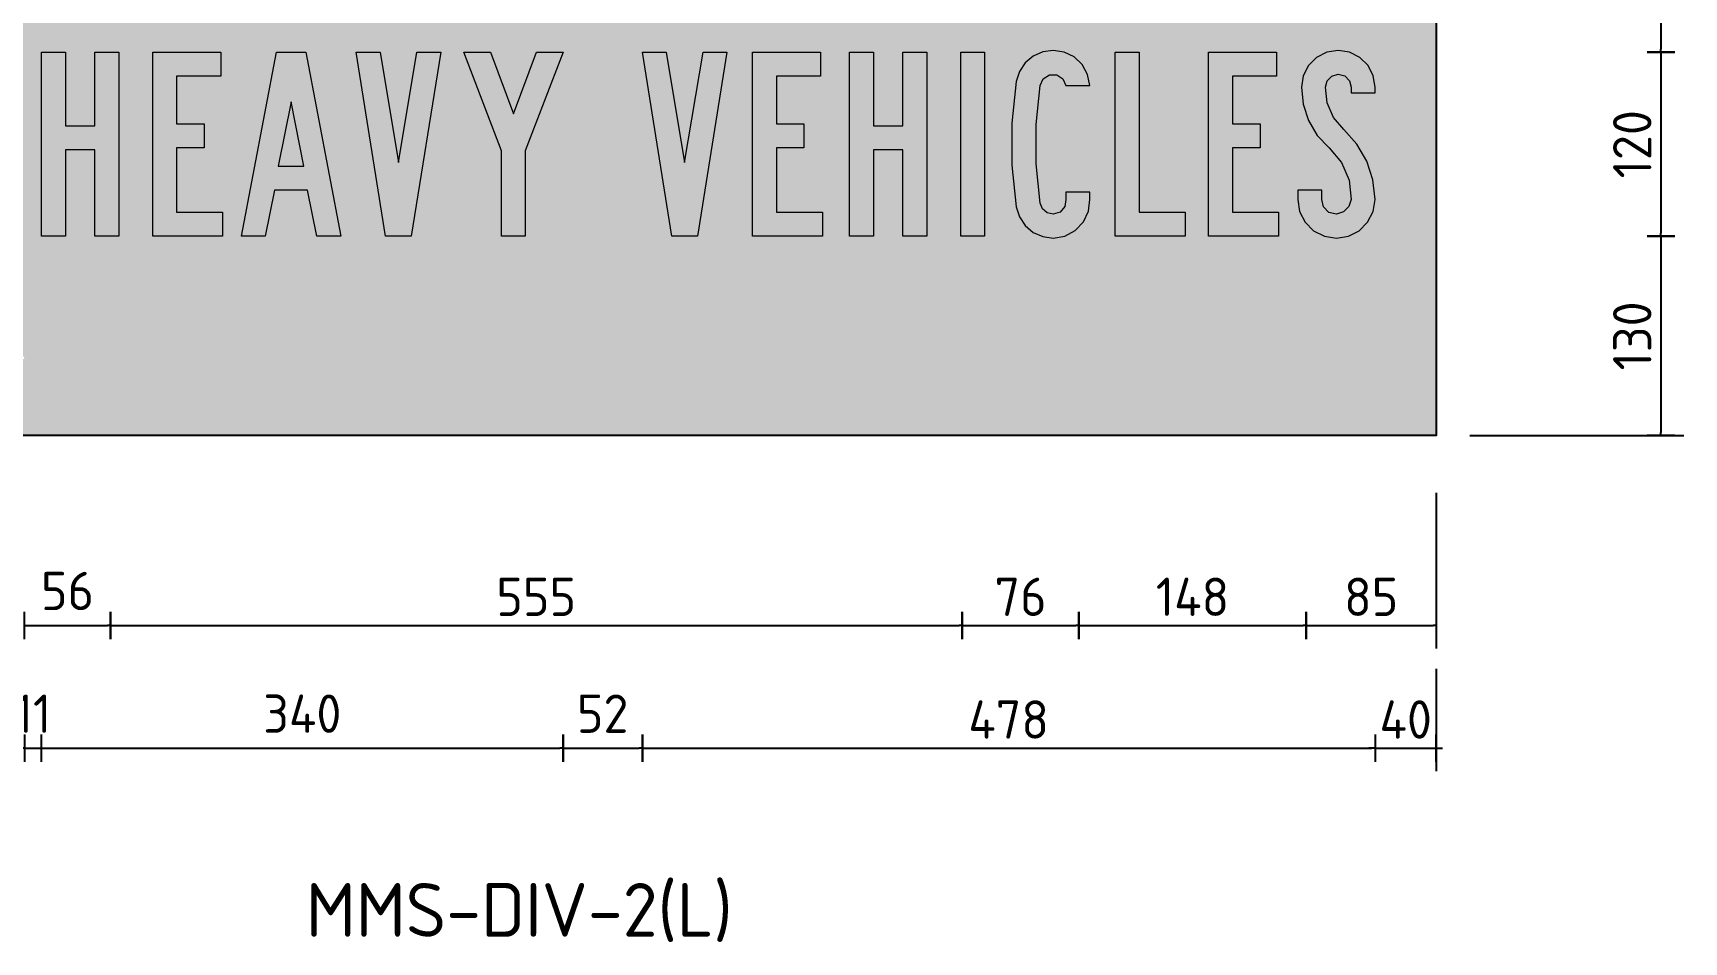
# Model space of a CAD drawing. Extents: x 0 to 420, y 0 to 297.
# Drawn here: x 166.9 to 274.5, y 179.2 to 238.5 of the extents above; entities that cross this region are included whole.
import ezdxf
from ezdxf.enums import TextEntityAlignment as Align

# ---------------------------------------------------------------- set-up
doc = ezdxf.new("R2010")
doc.units = 0
doc.layers.get('0').update_dxf_attribs({"linetype": 'CONTINUOUS'})
doc.layers.get('DEFPOINTS').update_dxf_attribs({"linetype": 'CONTINUOUS'})
for name, color, linetype in [('L25', 1, 'CONTINUOUS'), ('L35', 3, 'CONTINUOUS'), ('T25', 1, 'CONTINUOUS'), ('yellow', 50, 'CONTINUOUS')]:
    doc.layers.add(name, color=color, linetype=linetype)
doc.styles.add('ISO', font='iso3098b.shx')
doc.dimstyles.new('SIGNSDIM', dxfattribs={"dimtxt": 2.5, "dimasz": 0.2, "dimexe": 1.5, "dimexo": 2, "dimtad": 1, "dimdec": 4, "dimlfac": 10, "dimrnd": 1, "dimdsep": 46, "dimtxsty": 'ISO', "dimblk": 'SGNDIM', "dimcen": 2.5, "dimse2": 1, "dimadec": 0, "dimazin": 0, "dimtfac": 1, "dimtdec": 4, "dimtix": 1, "dimtmove": 0, "dimatfit": 3, "dimldrblk": 'SGNDIM', "dimfxl": 1, "dimtolj": 1, "dimtzin": 0, "dimarcsym": 0})

# ---------------------------------------------------------------- blocks, each defined once
blk = doc.blocks.new('SGNDIM')
for p, q in [((0, 0), (-1, 0)), ((0, 4.5), (0, -4.5))]:
    blk.add_line(p, q)
blk = doc.blocks.new('*D4')
at = {"layer": 'DEFPOINTS', "color": 0}
for p in [(258.34, 199.02), (254.35, 193.59), (258.34, 191.84)]:
    blk.add_point(p, dxfattribs=at)
at = {"layer": 'T25', "color": 0, "lineweight": -2}
for p, q in [((258.34, 197.02), (258.34, 190.34)), ((254.15, 191.84), (253.95, 191.84)), ((254.35, 191.84), (258.34, 191.84)), ((258.54, 191.84), (258.74, 191.84))]:
    blk.add_line(p, q, dxfattribs=at)
at = {"layer": 'T25', "color": 0, "lineweight": -2, "xscale": 0.2, "yscale": 0.2, "zscale": 0.2}
blk.add_blockref('SGNDIM', (254.35, 191.84), dxfattribs=at)
at = {"layer": 'T25', "color": 0, "lineweight": -2, "xscale": 0.2, "yscale": 0.2, "zscale": 0.2, "rotation": 180}
blk.add_blockref('SGNDIM', (258.34, 191.84), dxfattribs=at)
at = {"layer": 'T25', "color": 0, "insert": (256.35, 193.71), "char_height": 2.5, "attachment_point": 5, "style": 'ISO'}
blk.add_mtext('\\A1;40', dxfattribs=at)
blk = doc.blocks.new('*D6')
at = {"layer": 'DEFPOINTS', "color": 0}
for p in [(249.86, 229.42), (258.34, 210.49), (258.34, 199.84)]:
    blk.add_point(p, dxfattribs=at)
at = {"layer": 'T25', "color": 0, "lineweight": -2}
for p, q in [((258.34, 208.49), (258.34, 198.34)), ((250.06, 199.84), (258.14, 199.84))]:
    blk.add_line(p, q, dxfattribs=at)
at = {"layer": 'T25', "color": 0, "lineweight": -2, "xscale": 0.2, "yscale": 0.2, "zscale": 0.2, "rotation": 180}
blk.add_blockref('SGNDIM', (249.86, 199.84), dxfattribs=at)
at = {"layer": 'T25', "color": 0, "lineweight": -2, "xscale": 0.2, "yscale": 0.2, "zscale": 0.2}
blk.add_blockref('SGNDIM', (258.34, 199.84), dxfattribs=at)
at = {"layer": 'T25', "color": 0, "insert": (254.1, 201.71), "char_height": 2.5, "attachment_point": 5, "style": 'ISO'}
blk.add_mtext('\\A1;85', dxfattribs=at)
blk = doc.blocks.new('*D13')
at = {"layer": 'DEFPOINTS', "color": 0}
for p in [(206.58, 207.68), (254.35, 207.68), (254.35, 191.84)]:
    blk.add_point(p, dxfattribs=at)
at = {"layer": 'T25', "color": 0, "lineweight": -2}
blk.add_line((206.78, 191.84), (254.15, 191.84), dxfattribs=at)
at = {"layer": 'T25', "color": 0, "lineweight": -2, "xscale": 0.2, "yscale": 0.2, "zscale": 0.2, "rotation": 180}
blk.add_blockref('SGNDIM', (206.58, 191.84), dxfattribs=at)
at = {"layer": 'T25', "color": 0, "lineweight": -2, "xscale": 0.2, "yscale": 0.2, "zscale": 0.2}
blk.add_blockref('SGNDIM', (254.35, 191.84), dxfattribs=at)
at = {"layer": 'T25', "color": 0, "insert": (230.46, 193.71), "char_height": 2.5, "attachment_point": 5, "style": 'ISO'}
blk.add_mtext('\\A1;478', dxfattribs=at)
blk = doc.blocks.new('*D14')
at = {"layer": 'DEFPOINTS', "color": 0}
for p in [(171.9, 220.9), (227.43, 212.72), (227.43, 199.84)]:
    blk.add_point(p, dxfattribs=at)
at = {"layer": 'T25', "color": 0, "lineweight": -2}
blk.add_line((172.1, 199.84), (227.23, 199.84), dxfattribs=at)
at = {"layer": 'T25', "color": 0, "lineweight": -2, "xscale": 0.2, "yscale": 0.2, "zscale": 0.2, "rotation": 180}
blk.add_blockref('SGNDIM', (171.9, 199.84), dxfattribs=at)
at = {"layer": 'T25', "color": 0, "lineweight": -2, "xscale": 0.2, "yscale": 0.2, "zscale": 0.2}
blk.add_blockref('SGNDIM', (227.43, 199.84), dxfattribs=at)
at = {"layer": 'T25', "color": 0, "insert": (199.66, 201.71), "char_height": 2.5, "attachment_point": 5, "style": 'ISO'}
blk.add_mtext('\\A1;555', dxfattribs=at)
blk = doc.blocks.new('*D22')
at = {"layer": 'DEFPOINTS', "color": 0}
for p in [(262.11, 245.22), (262.11, 237.22), (272.99, 237.22)]:
    blk.add_point(p, dxfattribs=at)
at = {"layer": 'T25', "color": 0, "lineweight": -2}
blk.add_line((272.99, 245.02), (272.99, 237.42), dxfattribs=at)
at = {"layer": 'T25', "color": 0, "lineweight": -2, "xscale": 0.2, "yscale": 0.2, "zscale": 0.2}
for p, rotation in [((272.99, 245.22), 90), ((272.99, 237.22), 270)]:
    blk.add_blockref('SGNDIM', p, dxfattribs=dict(at, rotation=rotation))
at = {"layer": 'T25', "color": 0, "insert": (271.12, 241.22), "char_height": 2.5, "attachment_point": 5, "rotation": 90, "style": 'ISO'}
blk.add_mtext('\\A1;80', dxfattribs=at)
blk = doc.blocks.new('*D23')
at = {"layer": 'DEFPOINTS', "color": 0}
for p in [(251.28, 237.22), (251.28, 225.22), (272.99, 225.22)]:
    blk.add_point(p, dxfattribs=at)
at = {"layer": 'T25', "color": 0, "lineweight": -2}
blk.add_line((272.99, 237.02), (272.99, 225.42), dxfattribs=at)
at = {"layer": 'T25', "color": 0, "lineweight": -2, "xscale": 0.2, "yscale": 0.2, "zscale": 0.2}
for p, rotation in [((272.99, 237.22), 90), ((272.99, 225.22), 270)]:
    blk.add_blockref('SGNDIM', p, dxfattribs=dict(at, rotation=rotation))
at = {"layer": 'T25', "color": 0, "insert": (271.12, 231.22), "char_height": 2.5, "attachment_point": 5, "rotation": 90, "style": 'ISO'}
blk.add_mtext('\\A1;120', dxfattribs=at)
blk = doc.blocks.new('*D24')
at = {"layer": 'DEFPOINTS', "color": 0}
for p in [(258.54, 225.22), (258.54, 212.22), (272.99, 212.22)]:
    blk.add_point(p, dxfattribs=at)
at = {"layer": 'T25', "color": 0, "lineweight": -2}
for p, q in [((272.99, 225.02), (272.99, 212.42)), ((260.54, 212.22), (274.49, 212.22))]:
    blk.add_line(p, q, dxfattribs=at)
at = {"layer": 'T25', "color": 0, "lineweight": -2, "xscale": 0.2, "yscale": 0.2, "zscale": 0.2}
for p, rotation in [((272.99, 225.22), 90), ((272.99, 212.22), 270)]:
    blk.add_blockref('SGNDIM', p, dxfattribs=dict(at, rotation=rotation))
at = {"layer": 'T25', "color": 0, "insert": (271.12, 218.72), "char_height": 2.5, "attachment_point": 5, "rotation": 90, "style": 'ISO'}
blk.add_mtext('\\A1;130', dxfattribs=at)
blk = doc.blocks.new('*D25')
at = {"layer": 'DEFPOINTS', "color": 0}
for p in [(166.3, 202.82), (171.9, 202.82), (171.9, 199.84)]:
    blk.add_point(p, dxfattribs=at)
at = {"layer": 'T25', "color": 0, "lineweight": -2}
blk.add_line((166.5, 199.84), (171.7, 199.84), dxfattribs=at)
at = {"layer": 'T25', "color": 0, "lineweight": -2, "xscale": 0.2, "yscale": 0.2, "zscale": 0.2, "rotation": 180}
blk.add_blockref('SGNDIM', (166.3, 199.84), dxfattribs=at)
at = {"layer": 'T25', "color": 0, "lineweight": -2, "xscale": 0.2, "yscale": 0.2, "zscale": 0.2}
blk.add_blockref('SGNDIM', (171.9, 199.84), dxfattribs=at)
at = {"layer": 'T25', "color": 0, "insert": (169.1, 202.09), "char_height": 2.5, "attachment_point": 5, "style": 'ISO'}
blk.add_mtext('\\A1;56', dxfattribs=at)
blk = doc.blocks.new('*D26')
at = {"layer": 'DEFPOINTS', "color": 0}
for p in [(227.43, 203.39), (235.04, 203.39), (235.04, 199.84)]:
    blk.add_point(p, dxfattribs=at)
at = {"layer": 'T25', "color": 0, "lineweight": -2}
blk.add_line((227.63, 199.84), (234.84, 199.84), dxfattribs=at)
at = {"layer": 'T25', "color": 0, "lineweight": -2, "xscale": 0.2, "yscale": 0.2, "zscale": 0.2, "rotation": 180}
blk.add_blockref('SGNDIM', (227.43, 199.84), dxfattribs=at)
at = {"layer": 'T25', "color": 0, "lineweight": -2, "xscale": 0.2, "yscale": 0.2, "zscale": 0.2}
blk.add_blockref('SGNDIM', (235.04, 199.84), dxfattribs=at)
at = {"layer": 'T25', "color": 0, "insert": (231.24, 201.71), "char_height": 2.5, "attachment_point": 5, "style": 'ISO'}
blk.add_mtext('\\A1;76', dxfattribs=at)
blk = doc.blocks.new('*D27')
at = {"layer": 'DEFPOINTS', "color": 0}
for p in [(235.04, 206.75), (249.86, 206.75), (249.86, 199.84)]:
    blk.add_point(p, dxfattribs=at)
at = {"layer": 'T25', "color": 0, "lineweight": -2}
blk.add_line((235.24, 199.84), (249.66, 199.84), dxfattribs=at)
at = {"layer": 'T25', "color": 0, "lineweight": -2, "xscale": 0.2, "yscale": 0.2, "zscale": 0.2, "rotation": 180}
blk.add_blockref('SGNDIM', (235.04, 199.84), dxfattribs=at)
at = {"layer": 'T25', "color": 0, "lineweight": -2, "xscale": 0.2, "yscale": 0.2, "zscale": 0.2}
blk.add_blockref('SGNDIM', (249.86, 199.84), dxfattribs=at)
at = {"layer": 'T25', "color": 0, "insert": (242.45, 201.71), "char_height": 2.5, "attachment_point": 5, "style": 'ISO'}
blk.add_mtext('\\A1;148', dxfattribs=at)
blk = doc.blocks.new('*D28')
at = {"layer": 'DEFPOINTS', "color": 0}
for p in [(166.3, 192.43), (167.41, 192.43), (167.41, 191.84)]:
    blk.add_point(p, dxfattribs=at)
at = {"layer": 'T25', "color": 0, "lineweight": -2}
for p, q in [((166.1, 191.84), (165.9, 191.84)), ((166.3, 191.84), (167.41, 191.84)), ((167.61, 191.84), (167.81, 191.84))]:
    blk.add_line(p, q, dxfattribs=at)
at = {"layer": 'T25', "color": 0, "lineweight": -2, "xscale": 0.2, "yscale": 0.2, "zscale": 0.2}
blk.add_blockref('SGNDIM', (166.3, 191.84), dxfattribs=at)
at = {"layer": 'T25', "color": 0, "lineweight": -2, "xscale": 0.2, "yscale": 0.2, "zscale": 0.2, "rotation": 180}
blk.add_blockref('SGNDIM', (167.41, 191.84), dxfattribs=at)
at = {"layer": 'T25', "color": 0, "insert": (166.85, 194.09), "char_height": 2.5, "attachment_point": 5, "style": 'ISO'}
blk.add_mtext('\\A1;11', dxfattribs=at)
blk = doc.blocks.new('*D29')
at = {"layer": 'DEFPOINTS', "color": 0}
for p in [(167.41, 209.96), (201.41, 209.96), (201.41, 191.84)]:
    blk.add_point(p, dxfattribs=at)
at = {"layer": 'T25', "color": 0, "lineweight": -2}
blk.add_line((167.61, 191.84), (201.21, 191.84), dxfattribs=at)
at = {"layer": 'T25', "color": 0, "lineweight": -2, "xscale": 0.2, "yscale": 0.2, "zscale": 0.2, "rotation": 180}
blk.add_blockref('SGNDIM', (167.41, 191.84), dxfattribs=at)
at = {"layer": 'T25', "color": 0, "lineweight": -2, "xscale": 0.2, "yscale": 0.2, "zscale": 0.2}
blk.add_blockref('SGNDIM', (201.41, 191.84), dxfattribs=at)
at = {"layer": 'T25', "color": 0, "insert": (184.41, 194.09), "char_height": 2.5, "attachment_point": 5, "style": 'ISO'}
blk.add_mtext('\\A1;340', dxfattribs=at)
blk = doc.blocks.new('*D30')
at = {"layer": 'DEFPOINTS', "color": 0}
for p in [(201.41, 194.59), (206.58, 194.59), (206.58, 191.84)]:
    blk.add_point(p, dxfattribs=at)
at = {"layer": 'T25', "color": 0, "lineweight": -2}
blk.add_line((201.61, 191.84), (206.38, 191.84), dxfattribs=at)
at = {"layer": 'T25', "color": 0, "lineweight": -2, "xscale": 0.2, "yscale": 0.2, "zscale": 0.2, "rotation": 180}
blk.add_blockref('SGNDIM', (201.41, 191.84), dxfattribs=at)
at = {"layer": 'T25', "color": 0, "lineweight": -2, "xscale": 0.2, "yscale": 0.2, "zscale": 0.2}
blk.add_blockref('SGNDIM', (206.58, 191.84), dxfattribs=at)
at = {"layer": 'T25', "color": 0, "insert": (203.99, 194.09), "char_height": 2.5, "attachment_point": 5, "style": 'ISO'}
blk.add_mtext('\\A1;52', dxfattribs=at)
blk = doc.blocks.new('*D37')
at = {"layer": 'DEFPOINTS', "color": 0}
for p in [(184.08, 267.22), (116.06, 217.22), (184.08, 217.22)]:
    blk.add_point(p, dxfattribs=at)
at = {"layer": 'T25', "color": 0, "lineweight": -2}
blk.add_line((116.06, 267.02), (116.06, 217.42), dxfattribs=at)
at = {"layer": 'T25', "color": 0, "lineweight": -2, "xscale": 0.2, "yscale": 0.2, "zscale": 0.2}
for p, rotation in [((116.06, 267.22), 90), ((116.06, 217.22), 270)]:
    blk.add_blockref('SGNDIM', p, dxfattribs=dict(at, rotation=rotation))
at = {"layer": 'T25', "color": 0, "insert": (114.18, 242.22), "char_height": 2.5, "attachment_point": 5, "rotation": 90, "style": 'ISO'}
blk.add_mtext('\\A1;500', dxfattribs=at)

msp = doc.modelspace()

# ---------------------------------------------------------------- hatches: boundary and pattern name
at = {"layer": 'L25'}
h = msp.add_hatch(color=256, dxfattribs=at)
h.paths.add_polyline_path([(187.918544, 237.219715), (189.478286, 237.219715), (190.674714, 230.01922), (191.874275, 237.219715), (193.434017, 237.219715), (191.514093, 225.220978), (189.835335, 225.220978)])
h.paths.add_polyline_path([(180.4393, 225.220978), (182.719404, 237.219715), (184.636195, 237.219715), (186.913168, 225.220978), (185.356558, 225.220978), (184.755212, 228.221445), (182.597256, 228.221445), (181.999042, 225.220978)])
h.paths.add_polyline_path([(174.657606, 237.219715), (179.092535, 237.219715), (179.092535, 235.659973), (176.217348, 235.659973), (176.217348, 232.540489), (178.015122, 232.540489), (178.015122, 230.980747), (176.217348, 230.980747), (176.217348, 226.780719), (179.214683, 226.780719), (179.214683, 225.220978), (174.657606, 225.220978)])
h.paths.add_polyline_path([(167.406998, 237.219715), (168.96674, 237.219715), (168.96674, 232.421473), (170.886664, 232.421473), (170.886664, 237.219715), (172.443273, 237.219715), (172.443273, 225.220978), (170.886664, 225.220978), (170.886664, 230.861731), (168.96674, 230.861731), (168.96674, 225.220978), (167.406998, 225.220978)])
h.paths.add_polyline_path([(183.6778, 233.981215), (182.838421, 229.781187), (184.517179, 229.781187)], flags=16)
msp.add_hatch(color=256, dxfattribs=at).paths.add_polyline_path([(194.934809, 237.219715), (196.673076, 237.219715), (198.170177, 233.201344), (199.670411, 237.219715), (201.408677, 237.219715), (198.950048, 230.799091), (198.950048, 225.220978), (197.393438, 225.220978), (197.393438, 230.799091)])
h = msp.add_hatch(color=256, dxfattribs=at)
h.paths.add_polyline_path([(243.497125, 237.219715), (247.932054, 237.219715), (247.932054, 235.659973), (245.053735, 235.659973), (245.053735, 232.540489), (246.854642, 232.540489), (246.854642, 230.980747), (245.053735, 230.980747), (245.053735, 226.780719), (248.054202, 226.780719), (248.054202, 225.220978), (243.497125, 225.220978)])
h.paths.add_polyline_path([(237.408494, 237.219715), (238.965104, 237.219715), (238.965104, 226.780719), (241.962439, 226.780719), (241.962439, 225.220978), (237.408494, 225.220978)])
h.paths.add_polyline_path([(227.339076, 237.219715), (228.898818, 237.219715), (228.898818, 225.220978), (227.339076, 225.220978)])
h.paths.add_polyline_path([(220.088469, 237.219715), (221.64821, 237.219715), (221.64821, 232.421473), (223.568134, 232.421473), (223.568134, 237.219715), (225.124744, 237.219715), (225.124744, 225.220978), (223.568134, 225.220978), (223.568134, 230.861731), (221.64821, 230.861731), (221.64821, 225.220978), (220.088469, 225.220978)])
h.paths.add_polyline_path([(213.761805, 237.219715), (218.199865, 237.219715), (218.199865, 235.659973), (215.321547, 235.659973), (215.321547, 232.540489), (217.119321, 232.540489), (217.119321, 230.980747), (215.321547, 230.980747), (215.321547, 226.780719), (218.318882, 226.780719), (218.318882, 225.220978), (213.761805, 225.220978)])
h.paths.add_polyline_path([(206.580102, 237.219715), (208.136711, 237.219715), (209.336272, 230.01922), (210.535833, 237.219715), (212.092442, 237.219715), (210.175651, 225.220978), (208.496893, 225.220978)])
h.paths.add_polyline_path([(235.757924, 235.058627), (235.610719, 235.772725), (235.259934, 236.411656), (234.730624, 236.912778), (234.079165, 237.232243), (233.358803, 237.338731), (232.682288, 237.244771), (232.059018, 236.966022), (231.539104, 236.524408), (231.163262, 235.954382), (230.959682, 235.299792), (230.674668, 232.584337), (230.674668, 229.856355), (230.959682, 227.140901), (231.163262, 226.48631), (231.539104, 225.916284), (232.059018, 225.474671), (232.682288, 225.195921), (233.358803, 225.101961), (234.119881, 225.230374), (234.80266, 225.590555), (235.338234, 226.151185), (235.667095, 226.852756), (235.757924, 227.620099), (235.757924, 228.099296), (234.198182, 228.099296), (234.198182, 227.620099), (234.129278, 227.150297), (233.816076, 226.793248), (233.358803, 226.661703), (232.973565, 226.752531), (232.66976, 227.012488), (232.519423, 227.382066), (232.25007, 229.934655), (232.25007, 232.506037), (232.519423, 235.058627), (232.719872, 235.490844), (233.12077, 235.747669), (233.596836, 235.747669), (233.997733, 235.490844), (234.198182, 235.058627)])
h.paths.add_polyline_path([(251.950425, 235.778989), (252.373246, 235.672501), (252.683315, 235.362432), (252.789804, 234.93961), (252.789804, 234.579429), (254.349546, 234.579429), (254.349546, 234.93961), (254.233661, 235.681897), (253.895404, 236.35528), (253.362962, 236.88459), (252.692712, 237.225979), (251.950425, 237.338731), (251.208138, 237.225979), (250.537887, 236.88459), (250.005445, 236.35528), (249.667188, 235.681897), (249.551304, 234.93961), (249.667188, 233.824614), (250.014841, 232.762862), (250.588, 231.798202), (251.35221, 230.980747), (252.163402, 230.022352), (252.658259, 228.869771), (252.789804, 227.620099), (252.648863, 227.150297), (252.30121, 226.802644), (251.831408, 226.661703), (251.342814, 226.777587), (250.985765, 227.131505), (250.873013, 227.620099), (250.873013, 228.221445), (249.313271, 228.221445), (249.313271, 227.620099), (249.432287, 226.840228), (249.789337, 226.135525), (250.346835, 225.578027), (251.051537, 225.220978), (251.831408, 225.101961), (252.611279, 225.220978), (253.31285, 225.578027), (253.870348, 226.135525), (254.227397, 226.840228), (254.349546, 227.620099), (254.211737, 228.897959), (253.813972, 230.116312), (253.168777, 231.228176), (252.310606, 232.180308), (251.64662, 232.969575), (251.236326, 233.915442), (251.111046, 234.93961), (251.230062, 235.356168), (251.533867, 235.663105)])
at = {"layer": 'yellow'}
h = msp.add_hatch(color=256, dxfattribs=at)
h.paths.add_polyline_path([(153.607258, 217.221335), (141.841188, 242.221335), (153.607258, 267.221335), (166.29744, 267.221335), (154.53137, 242.221335), (166.29744, 217.221335)], flags=16)
h.paths.add_polyline_path([(206.205367, 247.599724), (206.622968, 249.424121), (206.834379, 251.282448), (206.834379, 253.153825), (206.622968, 255.014762), (206.205367, 256.839159), (205.845185, 257.658702), (205.286643, 258.363405), (204.56889, 258.898457), (203.738907, 259.237758), (202.848894, 259.352598), (201.958881, 259.237758), (201.128897, 258.898457), (200.411145, 258.363405), (199.852603, 257.658702), (199.492421, 256.839159), (199.07482, 255.014762), (198.863409, 253.153825), (198.863409, 251.282448), (199.07482, 249.424121), (199.492421, 247.599724), (199.852603, 246.777571), (200.411145, 246.075478), (201.128897, 245.537816), (201.958881, 245.201125), (202.848894, 245.086284), (203.738907, 245.201125), (204.56889, 245.537816), (205.286643, 246.075478), (205.845185, 246.777571)], flags=16)
h.paths.add_polyline_path([(204.3888, 248.228736), (204.764641, 250.207124), (204.889922, 252.219441), (204.764641, 254.229149), (204.3888, 256.207536), (204.133019, 256.745198), (203.699757, 257.14975), (203.146435, 257.368991), (202.551353, 257.368991), (202.000641, 257.14975), (201.564769, 256.745198), (201.311598, 256.207536), (200.933147, 254.229149), (200.807866, 252.219441), (200.933147, 250.207124), (201.311598, 248.228736), (201.564769, 247.693684), (202.000641, 247.286523), (202.551353, 247.069892), (203.146435, 247.069892), (203.699757, 247.286523), (204.133019, 247.693684)], flags=0)
h.paths.add_polyline_path([(192.813456, 245.219395), (192.813456, 257.25937), (190.294796, 257.25937), (190.294796, 259.219488), (197.289622, 259.219488), (197.289622, 257.25937), (194.770963, 257.25937), (194.770963, 245.219395)], flags=16)
h.paths.add_polyline_path([(181.825314, 245.219395), (181.825314, 259.219488), (188.540869, 259.219488), (188.540869, 257.25937), (183.785432, 257.25937), (183.785432, 253.618407), (186.862633, 253.618407), (186.862633, 251.658289), (183.785432, 251.658289), (183.785432, 247.179512), (188.820141, 247.179512), (188.820141, 245.219395)], flags=16)
h.paths.add_polyline_path([(171.896837, 245.219395), (175.39425, 245.219395), (176.305143, 245.334235), (177.161227, 245.668317), (177.905079, 246.205979), (178.494942, 246.910681), (178.891663, 247.738054), (179.364075, 249.499811), (179.601586, 251.308548), (179.601586, 253.130335), (179.364075, 254.939072), (178.891663, 256.698218), (178.494942, 257.528201), (177.905079, 258.232904), (177.161227, 258.767956), (176.305143, 259.104647), (175.39425, 259.219488), (171.896837, 259.219488)], flags=16)
h.paths.add_polyline_path([(173.856954, 247.179512), (175.39425, 247.179512), (175.947572, 247.270863), (176.440864, 247.531864), (176.829755, 247.933805), (177.072486, 248.440147), (177.474428, 250.308914), (177.607538, 252.219441), (177.474428, 254.127359), (177.072486, 255.998736), (176.829755, 256.502468), (176.440864, 256.907019), (175.947572, 257.16802), (175.39425, 257.25937), (173.856954, 257.25937)], flags=0)
h.paths.add_polyline_path([(194.934809, 237.219715), (196.673076, 237.219715), (198.170177, 233.201344), (199.670411, 237.219715), (201.408677, 237.219715), (198.950048, 230.799091), (198.950048, 225.220978), (197.393438, 225.220978), (197.393438, 230.799091)], flags=16)
h.paths.add_polyline_path([(187.918544, 237.219715), (189.478286, 237.219715), (190.674714, 230.01922), (191.874275, 237.219715), (193.434017, 237.219715), (191.514093, 225.220978), (189.835335, 225.220978)], flags=16)
h.paths.add_polyline_path([(180.4393, 225.220978), (182.719404, 237.219715), (184.636195, 237.219715), (186.913168, 225.220978), (185.356558, 225.220978), (184.755212, 228.221445), (182.597256, 228.221445), (181.999042, 225.220978)], flags=16)
h.paths.add_polyline_path([(174.657606, 237.219715), (179.092535, 237.219715), (179.092535, 235.659973), (176.217348, 235.659973), (176.217348, 232.540489), (178.015122, 232.540489), (178.015122, 230.980747), (176.217348, 230.980747), (176.217348, 226.780719), (179.214683, 226.780719), (179.214683, 225.220978), (174.657606, 225.220978)], flags=16)
h.paths.add_polyline_path([(167.406998, 237.219715), (168.96674, 237.219715), (168.96674, 232.421473), (170.886664, 232.421473), (170.886664, 237.219715), (172.443273, 237.219715), (172.443273, 225.220978), (170.886664, 225.220978), (170.886664, 230.861731), (168.96674, 230.861731), (168.96674, 225.220978), (167.406998, 225.220978)], flags=16)
h.paths.add_polyline_path([(243.497125, 237.219715), (247.932054, 237.219715), (247.932054, 235.659973), (245.053735, 235.659973), (245.053735, 232.540489), (246.854642, 232.540489), (246.854642, 230.980747), (245.053735, 230.980747), (245.053735, 226.780719), (248.054202, 226.780719), (248.054202, 225.220978), (243.497125, 225.220978)], flags=16)
h.paths.add_polyline_path([(237.408494, 237.219715), (238.965104, 237.219715), (238.965104, 226.780719), (241.962439, 226.780719), (241.962439, 225.220978), (237.408494, 225.220978)], flags=16)
h.paths.add_polyline_path([(227.339076, 237.219715), (228.898818, 237.219715), (228.898818, 225.220978), (227.339076, 225.220978)], flags=16)
h.paths.add_polyline_path([(220.088469, 237.219715), (221.64821, 237.219715), (221.64821, 232.421473), (223.568134, 232.421473), (223.568134, 237.219715), (225.124744, 237.219715), (225.124744, 225.220978), (223.568134, 225.220978), (223.568134, 230.861731), (221.64821, 230.861731), (221.64821, 225.220978), (220.088469, 225.220978)], flags=16)
h.paths.add_polyline_path([(213.761805, 237.219715), (218.199865, 237.219715), (218.199865, 235.659973), (215.321547, 235.659973), (215.321547, 232.540489), (217.119321, 232.540489), (217.119321, 230.980747), (215.321547, 230.980747), (215.321547, 226.780719), (218.318882, 226.780719), (218.318882, 225.220978), (213.761805, 225.220978)], flags=16)
h.paths.add_polyline_path([(206.580102, 237.219715), (208.136711, 237.219715), (209.336272, 230.01922), (210.535833, 237.219715), (212.092442, 237.219715), (210.175651, 225.220978), (208.496893, 225.220978)], flags=16)
h.paths.add_polyline_path([(242.54385, 246.819331), (242.825731, 248.508007), (242.919691, 250.220174), (242.825731, 251.92973), (242.54385, 253.618407), (242.415959, 253.861138), (242.181059, 254.002078), (241.907008, 254.002078), (241.674717, 253.861138), (241.544216, 253.618407), (241.264945, 251.92973), (241.170985, 250.220174), (241.264945, 248.508007), (241.544216, 246.819331), (241.674717, 246.5766), (241.907008, 246.43566), (242.181059, 246.43566), (242.415959, 246.5766)], flags=0)
h.paths.add_polyline_path([(242.045338, 245.120215), (242.703061, 245.237665), (243.282483, 245.574356), (243.713134, 246.088528), (243.942815, 246.720151), (244.211646, 249.048279), (244.211646, 251.392068), (243.942815, 253.717587), (243.752285, 254.283959), (243.397323, 254.764201), (242.911861, 255.113942), (242.342879, 255.296643), (241.747797, 255.296643), (241.178815, 255.113942), (240.693353, 254.764201), (240.338392, 254.283959), (240.147861, 253.717587), (239.87642, 251.392068), (239.87642, 249.048279), (240.147861, 246.720151), (240.374932, 246.088528), (240.805583, 245.574356), (241.385006, 245.237665)], flags=16)
h.paths.add_polyline_path([(235.042682, 255.218343), (238.738456, 255.218343), (238.738456, 253.918558), (236.339857, 253.918558), (236.339857, 251.318988), (237.840612, 251.318988), (237.840612, 250.019203), (236.339857, 250.019203), (236.339857, 245.219395), (235.042682, 245.219395)], flags=16)
h.paths.add_polyline_path([(209.141628, 259.219488), (209.141628, 248.998689), (209.235588, 248.124336), (209.522689, 247.294353), (209.989881, 246.5505), (210.611063, 245.929318), (211.354916, 245.462126), (212.184899, 245.175025), (213.056642, 245.078454), (213.930996, 245.175025), (214.760979, 245.462126), (215.504832, 245.929318), (216.126014, 246.5505), (216.593206, 247.294353), (216.880307, 248.124336), (216.974267, 248.998689), (216.974267, 259.219488), (215.01676, 259.219488), (215.01676, 248.998689), (214.922799, 248.393167), (214.646138, 247.845065), (214.210267, 247.409193), (213.664775, 247.132532), (213.056642, 247.038572), (212.45112, 247.132532), (211.903018, 247.409193), (211.469756, 247.845065), (211.193095, 248.393167), (211.099135, 248.998689), (211.099135, 259.219488)], flags=16)
h.paths.add_polyline_path([(224.076104, 253.339136), (221.698385, 253.339136), (221.698385, 257.25937), (224.076104, 257.25937), (224.527636, 257.17063), (224.919137, 256.927899), (225.195798, 256.559888), (225.448969, 255.732515), (225.448969, 254.865991), (225.195798, 254.038618), (224.919137, 253.670607), (224.527636, 253.425266)], flags=0)
h.paths.add_polyline_path([(226.874035, 253.059865), (227.294246, 254.143019), (227.437797, 255.299253), (227.294246, 256.452877), (226.874035, 257.538641), (226.372913, 258.230294), (225.70736, 258.765346), (224.921747, 259.102037), (224.076104, 259.219488), (219.740878, 259.219488), (219.740878, 245.219395), (221.698385, 245.219395), (221.698385, 251.379018), (223.376621, 251.379018), (225.334129, 245.219395), (227.432577, 245.219395), (225.334129, 251.658289), (225.950091, 252.002811), (226.472093, 252.477832)], flags=16)
h.paths.add_polyline_path([(247.659469, 250.919656), (246.959987, 250.919656), (246.959987, 253.918558), (247.659469, 253.918558), (248.064021, 253.811547), (248.358952, 253.519226), (248.627783, 252.801474), (248.627783, 252.036741), (248.358952, 251.318988), (248.064021, 251.024057)], flags=0)
h.paths.add_polyline_path([(248.860074, 250.019203), (249.859708, 245.219395), (248.559923, 245.219395), (247.659469, 249.619872), (246.959987, 249.619872), (246.959987, 245.219395), (245.662812, 245.219395), (245.662812, 255.218343), (247.659469, 255.218343), (248.364172, 255.098282), (248.985354, 254.753761), (249.457766, 254.218709), (249.838827, 253.354796), (249.969328, 252.417802), (249.838827, 251.483419), (249.457766, 250.619505)], flags=16)
h.paths.add_polyline_path([(183.6778, 233.981215), (182.838421, 229.781187), (184.517179, 229.781187)], flags=0)
h.paths.add_polyline_path([(235.757924, 235.058627), (235.610719, 235.772725), (235.259934, 236.411656), (234.730624, 236.912778), (234.079165, 237.232243), (233.358803, 237.338731), (232.682288, 237.244771), (232.059018, 236.966022), (231.539104, 236.524408), (231.163262, 235.954382), (230.959682, 235.299792), (230.674668, 232.584337), (230.674668, 229.856355), (230.959682, 227.140901), (231.163262, 226.48631), (231.539104, 225.916284), (232.059018, 225.474671), (232.682288, 225.195921), (233.358803, 225.101961), (234.119881, 225.230374), (234.80266, 225.590555), (235.338234, 226.151185), (235.667095, 226.852756), (235.757924, 227.620099), (235.757924, 228.099296), (234.198182, 228.099296), (234.198182, 227.620099), (234.129278, 227.150297), (233.816076, 226.793248), (233.358803, 226.661703), (232.973565, 226.752531), (232.66976, 227.012488), (232.519423, 227.382066), (232.25007, 229.934655), (232.25007, 232.506037), (232.519423, 235.058627), (232.719872, 235.490844), (233.12077, 235.747669), (233.596836, 235.747669), (233.997733, 235.490844), (234.198182, 235.058627)], flags=16)
h.paths.add_polyline_path([(251.950425, 235.778989), (252.373246, 235.672501), (252.683315, 235.362432), (252.789804, 234.93961), (252.789804, 234.579429), (254.349546, 234.579429), (254.349546, 234.93961), (254.233661, 235.681897), (253.895404, 236.35528), (253.362962, 236.88459), (252.692712, 237.225979), (251.950425, 237.338731), (251.208138, 237.225979), (250.537887, 236.88459), (250.005445, 236.35528), (249.667188, 235.681897), (249.551304, 234.93961), (249.667188, 233.824614), (250.014841, 232.762862), (250.588, 231.798202), (251.35221, 230.980747), (252.163402, 230.022352), (252.658259, 228.869771), (252.789804, 227.620099), (252.648863, 227.150297), (252.30121, 226.802644), (251.831408, 226.661703), (251.342814, 226.777587), (250.985765, 227.131505), (250.873013, 227.620099), (250.873013, 228.221445), (249.313271, 228.221445), (249.313271, 227.620099), (249.432287, 226.840228), (249.789337, 226.135525), (250.346835, 225.578027), (251.051537, 225.220978), (251.831408, 225.101961), (252.611279, 225.220978), (253.31285, 225.578027), (253.870348, 226.135525), (254.227397, 226.840228), (254.349546, 227.620099), (254.211737, 228.897959), (253.813972, 230.116312), (253.168777, 231.228176), (252.310606, 232.180308), (251.64662, 232.969575), (251.236326, 233.915442), (251.111046, 234.93961), (251.230062, 235.356168), (251.533867, 235.663105)], flags=16)
h.paths.add_polyline_path([(153.048124, 272.221335), (198.340536, 272.221335), (258.340536, 272.221335), (258.340536, 212.221335), (198.340536, 212.221335), (153.048124, 212.221335), (138.340536, 212.221335), (138.340536, 272.221335)])
h.paths.add_polyline_path([(116.035629, 239.355686), (116.035629, 245.086985), (112.431092, 245.086985), (112.431092, 239.355686)], flags=9)

# ---------------------------------------------------------------- linework, layer by layer
at = {"layer": 'L25'}
for p, q in [((198.340536, 212.221335), (153.048124, 212.221335)), ((258.340536, 212.221335), (198.340536, 212.221335))]:
    msp.add_line(p, q, dxfattribs=at)
for points in [[(198.340536, 272.221335), (258.340536, 272.221335), (258.340536, 212.221335), (198.340536, 212.221335)], [(198.340536, 212.221335), (153.048124, 212.221335)], [(198.340536, 212.221335), (198.340536, 212.221335)]]:
    msp.add_lwpolyline(points, dxfattribs=at)
at = {"layer": 'L25', "lineweight": 0}
for points in [[(167.406998, 237.219715), (168.96674, 237.219715), (168.96674, 232.421473), (170.886664, 232.421473), (170.886664, 237.219715), (172.443273, 237.219715), (172.443273, 225.220978), (170.886664, 225.220978), (170.886664, 230.861731), (168.96674, 230.861731), (168.96674, 225.220978), (167.406998, 225.220978), (167.406998, 237.219715)], [(174.657606, 237.219715), (179.092535, 237.219715), (179.092535, 235.659973), (176.217348, 235.659973), (176.217348, 232.540489), (178.015122, 232.540489), (178.015122, 230.980747), (176.217348, 230.980747), (176.217348, 226.780719), (179.214683, 226.780719), (179.214683, 225.220978), (174.657606, 225.220978), (174.657606, 237.219715)], [(180.4393, 225.220978), (182.719404, 237.219715), (184.636195, 237.219715), (186.913168, 225.220978), (185.356558, 225.220978), (184.755212, 228.221445), (182.597256, 228.221445), (181.999042, 225.220978), (180.4393, 225.220978)], [(187.918544, 237.219715), (189.478286, 237.219715), (190.674714, 230.01922), (191.874275, 237.219715), (193.434017, 237.219715), (191.514093, 225.220978), (189.835335, 225.220978), (187.918544, 237.219715)], [(194.934809, 237.219715), (196.673076, 237.219715), (198.170177, 233.201344), (199.670411, 237.219715), (201.408677, 237.219715), (198.950048, 230.799091), (198.950048, 225.220978), (197.393438, 225.220978), (197.393438, 230.799091), (194.934809, 237.219715)], [(206.580102, 237.219715), (208.136711, 237.219715), (209.336272, 230.01922), (210.535833, 237.219715), (212.092442, 237.219715), (210.175651, 225.220978), (208.496893, 225.220978), (206.580102, 237.219715)], [(213.761805, 237.219715), (218.199865, 237.219715), (218.199865, 235.659973), (215.321547, 235.659973), (215.321547, 232.540489), (217.119321, 232.540489), (217.119321, 230.980747), (215.321547, 230.980747), (215.321547, 226.780719), (218.318882, 226.780719), (218.318882, 225.220978), (213.761805, 225.220978), (213.761805, 237.219715)], [(220.088469, 237.219715), (221.64821, 237.219715), (221.64821, 232.421473), (223.568134, 232.421473), (223.568134, 237.219715), (225.124744, 237.219715), (225.124744, 225.220978), (223.568134, 225.220978), (223.568134, 230.861731), (221.64821, 230.861731), (221.64821, 225.220978), (220.088469, 225.220978), (220.088469, 237.219715)], [(227.339076, 237.219715), (228.898818, 237.219715), (228.898818, 225.220978), (227.339076, 225.220978), (227.339076, 237.219715)], [(235.757924, 235.058627), (235.610719, 235.772725), (235.259934, 236.411656), (234.730624, 236.912778), (234.079165, 237.232243), (233.358803, 237.338731), (232.682288, 237.244771), (232.059018, 236.966022), (231.539104, 236.524408), (231.163262, 235.954382), (230.959682, 235.299792), (230.674668, 232.584337), (230.674668, 229.856355), (230.959682, 227.140901), (231.163262, 226.48631), (231.539104, 225.916284), (232.059018, 225.474671), (232.682288, 225.195921), (233.358803, 225.101961), (234.119881, 225.230374), (234.80266, 225.590555), (235.338234, 226.151185), (235.667095, 226.852756), (235.757924, 227.620099), (235.757924, 228.099296), (234.198182, 228.099296), (234.198182, 227.620099), (234.129278, 227.150297), (233.816076, 226.793248), (233.358803, 226.661703), (232.973565, 226.752531), (232.66976, 227.012488), (232.519423, 227.382066), (232.25007, 229.934655), (232.25007, 232.506037), (232.519423, 235.058627), (232.719872, 235.490844), (233.12077, 235.747669), (233.596836, 235.747669), (233.997733, 235.490844), (234.198182, 235.058627)], [(237.408494, 237.219715), (238.965104, 237.219715), (238.965104, 226.780719), (241.962439, 226.780719), (241.962439, 225.220978), (237.408494, 225.220978), (237.408494, 237.219715)], [(243.497125, 237.219715), (247.932054, 237.219715), (247.932054, 235.659973), (245.053735, 235.659973), (245.053735, 232.540489), (246.854642, 232.540489), (246.854642, 230.980747), (245.053735, 230.980747), (245.053735, 226.780719), (248.054202, 226.780719), (248.054202, 225.220978), (243.497125, 225.220978), (243.497125, 237.219715)], [(251.950425, 235.778989), (252.373246, 235.672501), (252.683315, 235.362432), (252.789804, 234.93961), (252.789804, 234.579429), (254.349546, 234.579429), (254.349546, 234.93961), (254.233661, 235.681897), (253.895404, 236.35528), (253.362962, 236.88459), (252.692712, 237.225979), (251.950425, 237.338731), (251.208138, 237.225979), (250.537887, 236.88459), (250.005445, 236.35528), (249.667188, 235.681897), (249.551304, 234.93961), (249.667188, 233.824614), (250.014841, 232.762862), (250.588, 231.798202), (251.35221, 230.980747), (252.163402, 230.022352), (252.658259, 228.869771), (252.789804, 227.620099), (252.648863, 227.150297), (252.30121, 226.802644), (251.831408, 226.661703), (251.342814, 226.777587), (250.985765, 227.131505), (250.873013, 227.620099), (250.873013, 228.221445), (249.313271, 228.221445), (249.313271, 227.620099), (249.432287, 226.840228), (249.789337, 226.135525), (250.346835, 225.578027), (251.051537, 225.220978), (251.831408, 225.101961), (252.611279, 225.220978), (253.31285, 225.578027), (253.870348, 226.135525), (254.227397, 226.840228), (254.349546, 227.620099), (254.211737, 228.897959), (253.813972, 230.116312), (253.168777, 231.228176), (252.310606, 232.180308), (251.64662, 232.969575), (251.236326, 233.915442), (251.111046, 234.93961), (251.230062, 235.356168), (251.533867, 235.663105)], [(183.6778, 233.981215), (182.838421, 229.781187), (184.517179, 229.781187)]]:
    msp.add_lwpolyline(points, close=True, dxfattribs=at)

# ---------------------------------------------------------------- texts
at = {"layer": 'L35', "style": 'ISO'}
msp.add_text('MMS-DIV-2(L)', height=3.5, dxfattribs=at).set_placement((198.555803, 179.548562), align=Align.CENTER)

# ---------------------------------------------------------------- dimensions: what is measured, and where the dimension line sits
at = {"layer": 'T25'}
for base, p1, p2, override, picture, middle in [((116.057076, 217.220139), (184.081462, 267.222532), (184.081462, 217.220139), {"dimse1": 1}, '*D37', (114.182076, 242.221335)), ((272.994531, 237.218225), (262.11115, 245.218225), (262.11115, 237.218225), {"dimse1": 1}, '*D22', (271.119531, 241.218225)), ((272.994531, 225.218225), (251.280246, 237.218225), (251.280246, 225.218225), {"dimse1": 1}, '*D23', (271.119531, 231.218225)), ((272.994531, 212.221335), (258.536622, 225.218225), (258.536622, 212.221335), {"dimse1": 1, "dimse2": 0}, '*D24', (271.119531, 218.71978))]:
    dim = msp.add_linear_dim(base=base, p1=p1, p2=p2, angle=90, dimstyle='SIGNSDIM', override=override, dxfattribs=at)
    dim.commit()
    dim.dimension.update_dxf_attribs({"geometry": picture, "text_midpoint": middle})
for base, p1, p2, override, picture, middle in [((258.340536, 199.836861), (249.859708, 229.420158), (258.340536, 210.489243), {"dimse1": 1, "dimse2": 0}, '*D6', (254.100122, 201.711861)), ((227.432577, 199.836861), (171.896837, 220.895754), (227.432577, 212.715481), {"dimse1": 1}, '*D14', (199.664707, 201.711861)), ((201.408677, 191.836861), (167.406998, 209.958136), (201.408677, 209.958136), {"dimgap": 1, "dimse1": 1}, '*D29', (184.407838, 194.086861)), ((254.349546, 191.836861), (206.580102, 207.675806), (254.349546, 207.675806), {"dimse1": 1}, '*D13', (230.464824, 193.711861)), ((249.859708, 199.836861), (235.042682, 206.748729), (249.859708, 206.748729), {"dimse1": 1}, '*D27', (242.451195, 201.711861)), ((171.8968367, 199.836861), (166.2981621, 202.8206879), (171.8968367, 202.8206879), {"dimgap": 1, "dimse1": 1}, '*D25', (169.0974994, 202.086861)), ((235.04268166, 199.83686101), (227.43257667, 203.38683385), (235.04268166, 203.38683385), {"dimse1": 1}, '*D26', (231.23762917, 201.71186101)), ((258.340536, 191.836861), (254.349546, 193.594183), (258.340536, 199.021511), {"dimse1": 1, "dimse2": 0}, '*D4', (256.345041, 193.711861)), ((167.406998, 191.836861), (166.298162, 192.427818), (167.406998, 192.427818), {"dimgap": 1, "dimse1": 1}, '*D28', (166.85258, 194.086861)), ((206.5801016, 191.836861), (201.4086774, 194.5929838), (206.5801016, 194.5929838), {"dimgap": 1, "dimse1": 1}, '*D30', (203.9943895, 194.086861))]:
    dim = msp.add_linear_dim(base=base, p1=p1, p2=p2, dimstyle='SIGNSDIM', override=override, dxfattribs=at)
    dim.commit()
    dim.dimension.update_dxf_attribs({"geometry": picture, "text_midpoint": middle})

doc.saveas('drawing.dxf')
